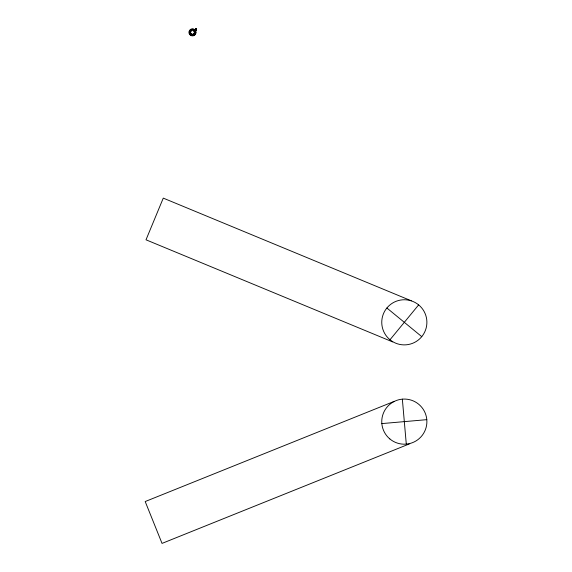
<?xml version="1.0" encoding="UTF-8"?>
<svg xmlns="http://www.w3.org/2000/svg" width="572" height="572" viewBox="0 0 572 572"><rect width="100%" height="100%" fill="white"/><g stroke="black" fill="none" stroke-linecap="round" stroke-linejoin="round"><path stroke-width="0.86" d="M389.997 339.761A22.573 22.573 0 0 0 426.59 326.011A22.573 22.573 0 0 0 396.382 301.194A22.573 22.573 0 0 0 389.997 339.761L418.647 304.883M195.631 29.336L196.196 29.336L195.631 29.336L195.631 28.772L196.196 28.772L196.196 29.336M196.053 29.193L196.196 28.772M195.631 30.237L196.196 30.237L195.631 30.237L195.631 29.672L196.196 29.672L196.196 30.237M196.053 30.094L196.196 29.672M191.463 30.631A2.002 2.002 0 0 0 191.463 34.098A2.002 2.002 0 0 0 194.473 32.361A2.002 2.002 0 0 0 191.463 30.631L190.533 31.846L190.733 33.369A2.002 1.995 37.5 0 0 191.949 34.299L192.986 34.299A2.002 1.995 -37.5 0 0 194.201 33.369L194.401 31.846L193.465 30.631M194.044 35.099L192.464 35.521L190.884 35.099A3.16 3.16 0 0 1 190.884 29.63A3.16 3.16 0 0 1 195.624 32.361A3.16 3.16 0 0 1 190.884 35.099M394.244 401.372L145.195 501.544L162.033 543.4L409.724 443.772M381.839 423.595L426.805 419.662M195.631 28.772L196.053 28.907M195.631 29.672L196.053 29.816M411.297 300.8L163.27 198.119L146.01 239.804L392.685 341.92M386.879 308.001L421.764 336.651M402.352 399.149L406.292 444.115M195.853 29.179L196.203 29.487L195.853 29.179M195.881 29.715L195.467 29.701L195.881 29.715M194.823 30.001L194.18 30.652A2.424 2.424 0 0 1 194.18 34.077L194.823 34.728A3.339 3.339 0 0 0 194.823 30.001M196.368 28.6L195.46 28.6L195.46 30.409L196.368 30.409L196.368 28.6M389.811 438.917A22.573 22.573 0 0 0 426.548 425.547A22.573 22.573 0 0 0 396.603 400.421A22.573 22.573 0 0 0 389.811 438.917M190.705 35.414A3.518 3.518 0 0 0 195.989 32.361A3.518 3.518 0 0 0 190.705 29.315A3.518 3.518 0 0 0 190.705 35.414"/></g></svg>
